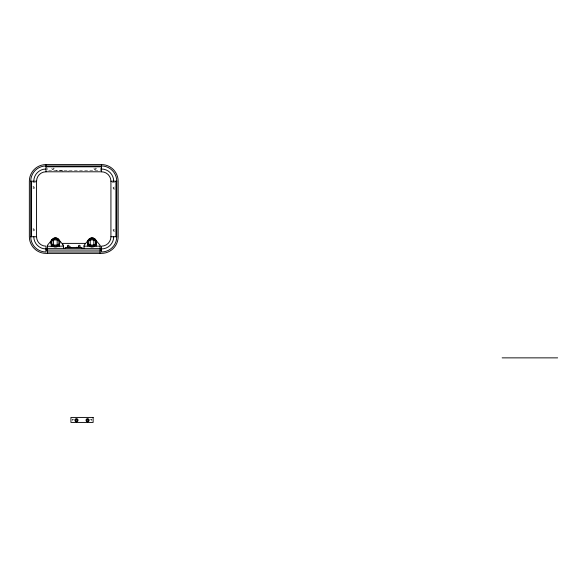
<?xml version="1.0" encoding="UTF-8"?>
<svg xmlns="http://www.w3.org/2000/svg" width="587" height="587" viewBox="0 0 587 587"><rect width="100%" height="100%" fill="white"/><g stroke="black" fill="none" stroke-linecap="round" stroke-linejoin="round"><path stroke-width="0.44" stroke-dasharray="2.94 2.2" d="M32.835 182.344L35.455 182.344M112.044 182.344L114.656 182.344M72.15 419.199L74.189 419.199M90.082 419.199L91.807 419.199M100.384 168.073L100.384 170.685L47.107 170.685L47.107 168.073M91.234 419.199L91.234 420.806M72.81 419.199L72.81 420.806M68.099 170.685L68.099 171.793M62.912 170.685L62.912 171.793M62.648 170.685L58.759 170.685M57.739 170.685L55.897 170.685M114.538 188.779A0.888 0.888 0 0 1 113.651 187.891A0.888 0.888 0 0 1 114.538 187.004M53.52 167.955A0.888 0.888 0 0 1 52.661 169.078A0.888 0.888 0 0 1 51.803 167.955M32.96 229.179A0.888 0.888 0 0 1 33.848 230.067A0.888 0.888 0 0 1 32.96 230.955M32.96 187.004A0.888 0.888 0 0 1 33.848 187.891A0.888 0.888 0 0 1 32.96 188.779M95.696 167.955A0.888 0.888 0 0 1 94.837 169.078A0.888 0.888 0 0 1 93.979 167.955M114.538 230.955A0.888 0.888 0 0 1 113.651 230.067A0.888 0.888 0 0 1 114.538 229.179M32.96 186.446A1.445 1.445 0 0 1 34.398 187.891A1.445 1.445 0 0 1 32.96 189.337M32.96 228.629A1.445 1.445 0 0 1 34.398 230.067A1.445 1.445 0 0 1 32.96 231.513M114.538 189.337A1.445 1.445 0 0 1 113.093 187.891A1.445 1.445 0 0 1 114.538 186.446M114.538 231.513A1.445 1.445 0 0 1 113.093 230.067A1.445 1.445 0 0 1 114.538 228.629M54.099 168.19A1.445 1.445 0 0 1 52.661 169.628A1.445 1.445 0 0 1 51.216 168.19M96.283 168.19A1.445 1.445 0 0 1 94.837 169.628A1.445 1.445 0 0 1 93.392 168.19"/><path stroke-width="0.88" d="M96.033 243.561L96.173 242.482A4.153 4.153 0 0 0 96.033 241.411M52.514 239.107L47.386 245.337L47.386 253.379M69.097 247.567L68.745 247.222L69.127 247.545M76.427 247.31L77.411 247.31M56.447 246.496L57.284 246.151M93.091 246.496L93.927 246.151M45.999 164.58L101.5 164.58A16.649 16.649 0 0 1 118.148 181.229L118.148 236.73A16.649 16.649 0 0 1 101.5 253.379L45.999 253.379A16.649 16.649 0 0 1 29.35 236.73L29.35 181.229A16.649 16.649 0 0 1 45.999 164.58L45.999 171.793A9.436 9.436 0 0 0 36.563 181.229L36.563 236.73A9.436 9.436 0 0 0 45.999 246.166L45.999 251.992A15.262 15.262 0 0 1 30.737 236.73L30.737 181.229A15.262 15.262 0 0 1 45.999 165.967L101.5 165.967A15.262 15.262 0 0 1 116.762 181.229L116.762 236.73A15.262 15.262 0 0 1 101.5 251.992L101.5 246.166A9.436 9.436 0 0 0 110.928 236.73L110.928 181.229A9.436 9.436 0 0 0 101.5 171.793L45.999 171.793M45.999 166.803L101.5 166.803M30.737 181.229L36.563 181.229M110.928 181.229L116.762 181.229M30.737 236.73L36.563 236.73M110.928 236.73L116.762 236.73M52.823 239.936L57.922 239.936M89.466 239.936L94.566 239.936M84.851 243.385L62.648 243.385L62.648 245.05M52.823 245.036A3.61 3.61 0 0 0 58.861 243.422A3.61 3.61 0 0 0 54.437 238.997A3.61 3.61 0 0 0 52.823 245.036L57.922 245.036M89.466 245.036A3.61 3.61 0 0 0 95.505 243.422A3.61 3.61 0 0 0 91.08 238.997A3.61 3.61 0 0 0 89.466 245.036L94.566 245.036M47.386 246.151L54.297 246.496M58.025 246.151L63.484 246.151M84.029 246.151L89.4 246.151M93.869 246.151L100.128 246.151M69.692 247.288L70.734 247.567L70.543 247.237M45.999 248.382L101.5 248.382M45.999 250.047L101.5 250.047M47.386 251.992L100.113 251.992M502.149 357.865L557.65 357.865M90.112 246.151L90.941 246.496M51.363 243.561L51.216 242.482A4.153 4.153 0 0 1 51.363 241.411M115.925 181.229L115.925 236.73M101.5 164.58L101.5 171.793M100.128 248.389L100.128 245.337L95.006 239.107A4.131 4.131 0 0 0 89.158 239.107L84.029 245.337L84.029 248.389M100.113 248.382L100.113 253.379M96.151 242.666L96.151 246.151M93.825 239.936L93.825 245.036M90.215 239.936L90.215 245.036M87.889 243.532L87.889 246.151M82.019 248.367L82.019 247.56L65.223 247.56L65.223 248.367M70.543 247.567L70.543 247.002L69.692 247.002L69.692 247.567M63.484 248.389L63.484 245.337L58.362 239.107A4.131 4.131 0 0 0 53.366 238.454M59.507 243.532L59.507 246.151M57.181 239.936L57.181 245.036M53.571 239.936L53.571 245.036M51.245 242.666L51.245 246.151M31.573 181.229L31.573 236.73M113.709 236.73A12.21 12.21 0 0 1 101.5 248.939M33.789 181.229A12.21 12.21 0 0 1 45.999 169.019M45.999 248.939A12.21 12.21 0 0 1 33.789 236.73M101.5 169.019A12.21 12.21 0 0 1 113.709 181.229M52.434 245.425A4.153 4.153 0 0 1 51.773 244.559M51.773 240.406A4.153 4.153 0 0 1 52.434 239.547M95.615 244.559A4.153 4.153 0 0 1 94.955 245.425M88.417 240.406A4.153 4.153 0 0 1 89.077 239.547M94.955 239.547A4.153 4.153 0 0 1 95.615 240.406M93.12 417.423L70.924 417.423L70.924 422.42L93.12 422.42L93.12 417.423M78.856 246.929A0.888 0.888 0 0 0 80.184 246.166A0.888 0.888 0 0 0 78.856 245.395A0.888 0.888 0 0 0 78.856 246.929M67.754 246.929A0.888 0.888 0 0 0 69.09 246.166A0.888 0.888 0 0 0 67.754 245.395A0.888 0.888 0 0 0 67.754 246.929M53.087 246.445A4.571 4.571 0 0 0 59.94 242.482A4.571 4.571 0 0 0 53.087 238.527A4.571 4.571 0 0 0 53.087 246.445M89.73 246.445A4.571 4.571 0 0 0 96.584 242.482A4.571 4.571 0 0 0 89.73 238.527A4.571 4.571 0 0 0 89.73 246.445M86.627 421.429A1.556 1.556 0 0 0 89.114 420.402A1.556 1.556 0 0 0 86.979 418.766A1.556 1.556 0 0 0 86.627 421.429M76.016 420.96A0.888 0.888 0 0 0 77.359 420.211A0.888 0.888 0 0 0 76.039 419.426A0.888 0.888 0 0 0 76.016 420.96M75.679 421.532A1.556 1.556 0 0 0 78.027 420.219A1.556 1.556 0 0 0 75.716 418.839A1.556 1.556 0 0 0 75.679 421.532M87.037 420.901A0.888 0.888 0 0 0 88.454 420.314A0.888 0.888 0 0 0 87.236 419.382A0.888 0.888 0 0 0 87.037 420.901"/></g></svg>
